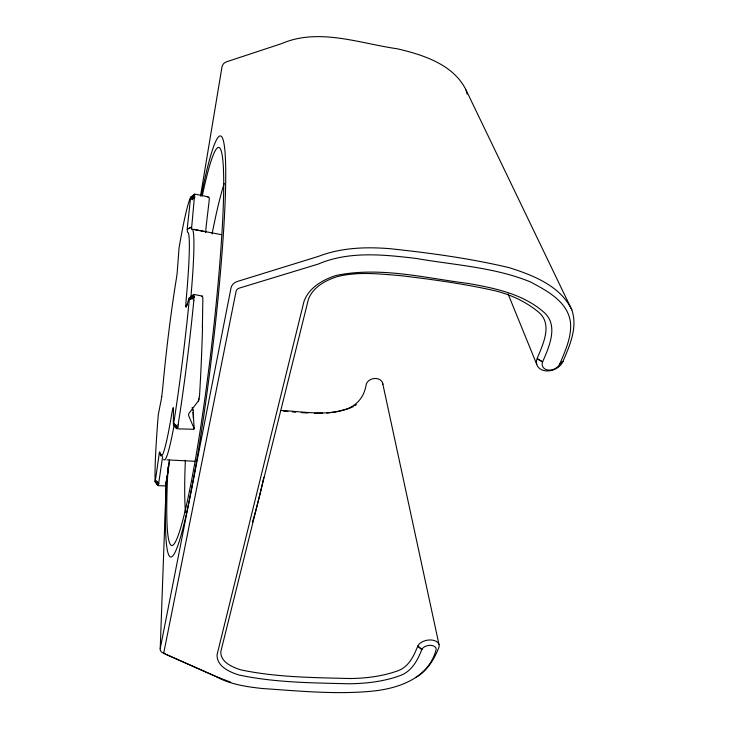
<?xml version="1.0" encoding="UTF-8"?>
<svg xmlns="http://www.w3.org/2000/svg" width="729" height="729" viewBox="0 0 729 729"><rect width="100%" height="100%" fill="white"/><g stroke="black" fill="none" stroke-linecap="round" stroke-linejoin="round"><path stroke-width="1.09" d="M202.37 328.086L202.844 299.118A8.356 0.929 -87.4 0 0 202.325 296.074L195.08 294.662M193.048 410.236L192.128 407.502M230.738 682.253L214.29 675.783L163.323 653.093A7.673 4.821 -1.6 0 1 160.225 648.655L166.285 480.785M193.057 409.835L194.142 428.543A8.274 0.738 -83.6 0 1 193.54 428.816M159.296 485.705L165.884 485.869L169.338 459.908M193.805 300.43L193.95 294.452L192.256 299.109M166.148 483.646L166.476 481.195M161.729 396.567L162.676 388.429A112.685 7.053 -83.3 0 1 176.318 278.97A9.996 0.574 -83 0 0 177.183 272.746L179.052 247.951A150.128 9.441 -83.3 0 1 190.643 197.24L187.909 222.381A10.999 0.683 -82.9 0 0 187.28 229.125L187.399 232.159A112.685 7.053 -83.3 0 1 186.15 299.974A12.129 0.838 -83.1 0 0 185.822 306.007L186.095 307.255L189.175 298.125L193.95 294.452L189.239 298.088L189.148 301.113A150.128 9.441 -83.3 0 1 173.876 422.228C172.317 425.654 178.851 432.652 178.058 424.87M199.382 396.075L198.662 400.567L188.802 413.562L188.538 415.293A190.87 22.344 70.9 0 0 192.793 425.362L194.16 428.269M167.46 475.481L165.884 485.869M200.521 195.955L221.971 67.013A7.044 6.725 9.1 0 1 226.537 61.792L281.558 43.64C318.701 27.565 359.652 43.439 397.278 48.788C423.121 54.821 453.502 64.398 466.077 90.068L571.846 309.871C577.815 327.439 569.868 345.355 562.988 361.365L559.817 363.926A9.404 6.971 -20.9 0 1 548.308 370.068A9.404 6.971 -20.9 0 1 542.54 362.049L537.191 358.468C542.722 344.662 553.147 324.323 538.567 312.13C525.272 301.168 509.216 293.869 492.421 290.178C462.186 283.535 431.495 279.316 400.768 275.68C379.627 273.958 357.83 271.325 336.998 276.71C325.298 280.465 312.923 287.208 308.394 299.355L220.787 651.726C220.459 662.132 232.187 667.062 240.497 669.787C276.318 677.405 313.251 677.551 349.729 678.526C366.195 678.371 382.88 676.266 398.389 670.598C408.86 666.643 413.799 655.991 417.671 646.322L417.763 646.104A11.081 6.862 -10.3 0 1 431.522 640.007A11.081 6.862 -10.3 0 1 438.703 647.917C434.028 659.754 426.957 671.127 415.63 677.596M160.225 648.655L231.002 287.982A9.96 8.301 -2.2 0 1 237.526 281.421L318.363 256.408C341.081 247.65 365.621 246.739 389.632 248.662C429.828 252.917 470.014 258.376 509.371 267.707C533.072 275.261 560.473 285.905 571.846 309.871M162.64 456.627L158.33 485.678L155.113 481.514A150.128 9.441 -83.3 0 1 158.302 414.601L160.945 401.141A9.869 0.556 -83.4 0 0 161.729 396.567M198.406 401.005L198.981 398.772M155.213 481.714L158.439 485.523L155.168 481.787L159.387 452.691A10.735 0.647 -83.6 0 1 159.87 452.199A112.685 7.053 -83.3 0 0 172.035 412.204L173.11 407.639A11.992 0.82 -83.5 0 1 173.447 409.589L173.347 424.141L177.083 428.798L173.393 424.232L176.974 428.616L176.91 428.105M542.54 362.049L542.668 361.73C549.137 346.84 559.116 324.961 543.515 311.921C522.611 293.805 494.718 288.146 468.264 283.472C424.715 277.959 379.918 266.367 336.151 275.462C322.847 279.681 308.978 287.572 304.002 301.387L217.087 654.642C216.522 666.279 229.48 671.992 238.802 674.963C275.17 682.727 312.668 682.845 349.692 683.802C366.915 683.447 384.411 681.487 400.622 675.409C411.83 671.181 417.708 660.146 421.781 649.621L421.872 649.411A7.408 4.574 -10.3 0 1 431.085 645.375A7.408 4.574 -10.3 0 1 435.851 650.651C427.814 679.054 397.068 688.978 370.687 691.292C334.638 694.609 298.371 690.919 262.376 688.522C246.265 686.745 229.744 684.349 215.429 676.257L165.483 654.232A3.845 2.415 -1.6 0 1 163.934 652.018L236.059 291.381A4.994 4.155 -2.3 0 1 239.331 288.101L318.163 264.098C349.173 250.831 383.654 254.621 416.204 258.44C454.349 265.137 494.171 267.106 530.393 281.913C547.342 290.953 568.593 302.034 570.588 323.512C571.408 337.709 565.221 350.886 559.927 363.671L559.817 363.926M201.933 296.539L202.133 296.138M194.679 194.178L191.517 228.997M559.927 363.671L562.988 361.365M185.822 306.007L187.362 304.968M354.877 405.679L356.445 404.695M348.954 408.513L353.31 406.673M348.07 408.778L337.226 411.493M326.957 413.051L336.178 411.73M314.445 413.325L322.409 413.152M193.677 429.281L178.222 428.852M167.041 459.871L195.007 461.284M301.259 412.623L307.848 412.978M207.273 196.803L209.25 197.623A7.308 0.565 -82.7 0 1 208.849 203.427L206.271 225.252A7.39 0.583 -82.7 0 0 206.043 231.831A115.246 9.167 -83.3 0 0 205.496 232.214M280.756 410.482C307.665 411.211 360.071 423.868 366.268 384.156L366.332 383.946A8.466 6.525 -11.4 0 1 375.608 378.46A8.466 6.525 -11.4 0 1 382.816 384.484M283.444 411.12L287.909 411.53M292.375 411.931L295.728 412.24M221.425 234.647L193.44 229.362L206.043 231.822M195.755 194.26L208.184 196.857M542.668 361.73L537.054 358.823A14.051 10.434 -21 0 0 545.675 370.851A14.051 10.434 -21 0 0 562.87 361.648M421.872 649.411L417.763 646.104L421.781 649.621M160.918 455.078L159.232 453.365L160.981 454.778L159.387 452.691L161.009 454.686M156.781 483.701L158.33 485.678L158.211 485.113M508.049 293.878L536.735 364.372M466.077 90.068L467.107 94.178M382.561 382.798L438.958 644.318M193.303 418.264L193.231 414.008A8.055 0.702 -83.6 0 0 192.866 412.732M202.234 196.046A200.521 16.184 -83.3 0 1 222.792 217.88A200.521 16.184 -83.3 0 1 187.553 500.112A200.521 16.184 -83.3 0 1 167.87 471.253M167.989 468.975A200.521 16.184 -83.3 0 1 168.117 466.642M185.448 512.56A184.628 17.861 -83.3 0 1 185.357 460.227M212.093 233.918A184.628 17.861 -83.3 0 1 224.204 183.498M201.186 196.001A212.066 17.15 -83.3 0 1 225.006 204.831A212.066 17.15 -83.3 0 1 187.809 507.42A212.066 17.15 -83.3 0 1 166.713 476.411M263.798 477.304A209.779 28.276 -83.3 0 1 252.453 522.019M191.508 229.079A116.339 7.718 -83.2 0 1 190.962 296.174M174.14 425.025A116.339 7.718 -83.2 0 1 163.66 459.334M167.151 477.295A154.01 1.604 -80.5 0 1 169.584 461.211M202.516 327.877A153.691 10.844 -87.9 0 1 199.473 396.649M193.841 300.321A153.801 10.252 -83.3 0 1 178.058 425.089M192.492 199.792A153.801 10.252 -83.3 0 1 194.579 194.288M194.862 194.251L190.725 197.286L194.862 194.251M191.709 297.25L189.303 298.999L194.096 296.247L191.709 297.25M191.408 227.22L187.28 229.125L191.408 227.22M194.051 297.441L189.276 299.601L194.051 297.441M192.793 197.058L190.706 198.416L194.834 196.502L192.793 197.058M194.734 197.714L192.647 198.871L190.652 199.026L194.734 197.714M157.245 481.614L155.45 480.639L158.913 483.409L157.245 481.614M175.707 424.998L173.657 423.467L177.612 427.312L175.707 424.998"/></g></svg>
